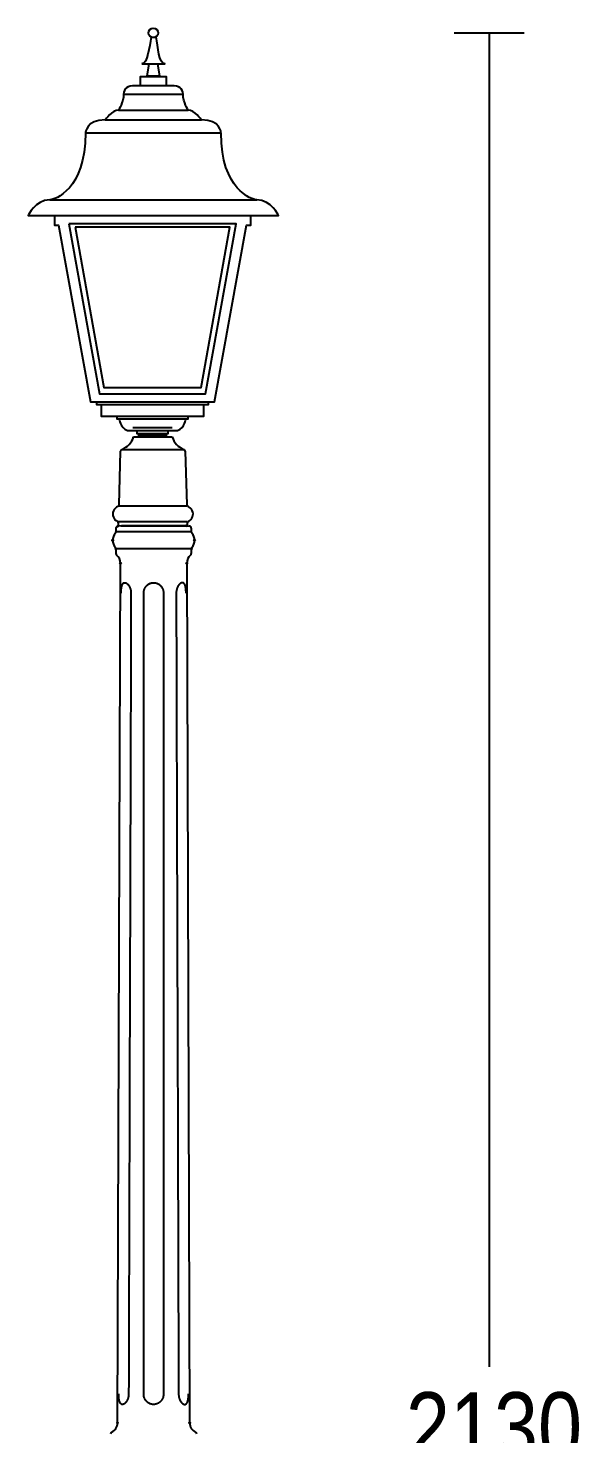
# Model space of a CAD drawing. Extents: x 0 to 88, y 0 to 429.
# Drawn here: x 4.6 to 88.5, y 214.8 to 428.7 of the extents above; entities that cross this region are included whole.
import ezdxf

# ---------------------------------------------------------------- set-up
doc = ezdxf.new("R2010")
doc.units = 0
doc.layers.add('LIVELLO_1', color=160, linetype='Continuous')
doc.styles.add('STD', font='txt')

# ---------------------------------------------------------------- blocks, each defined once
blk = doc.blocks.new('AI9-BLK1')
at = {"layer": 'LIVELLO_1', "color": 7}
for p, q in [((25.51, 213.52), (36.2, 213.52)), ((30.86, 213.52), (30.86, 10.52)), ((-24.81, 204.18), (-15.75, 204.18)), ((-25.59, 201.79), (-14.97, 201.79)), ((-27.61, 200.3), (-12.96, 200.3)), ((-30.6, 198.29), (-9.97, 198.29)), ((-36.04, 188.11), (-4.53, 188.11)), ((-28.91, 157.38), (-11.89, 157.38)), ((-28.22, 156.96), (-12.58, 156.96)), ((-25.84, 155.19), (-14.96, 155.19)), ((-25.47, 154.77), (-15.33, 154.77)), ((-23.41, 153.47), (-17.39, 153.47)), ((-23.29, 152.03), (-20.35, 152.03)), ((-22.78, 153), (-18.02, 153)), ((-18.16, 152.32), (-22.66, 152.32)), ((-21.29, 152.19), (-22.66, 152.32)), ((-22.2, 152.54), (-18.6, 152.54)), ((-21.29, 152.19), (-20.64, 152.19)), ((-20.64, 152.19), (-20.41, 152.19)), ((-20.41, 152.19), (-20.18, 152.19)), ((-20.35, 152.03), (-17.4, 152.03)), ((-20.18, 152.19), (-19.52, 152.19)), ((-19.52, 152.19), (-18.16, 152.32)), ((-25.5, 141.7), (-25.26, 149.87)), ((-20.35, 150.07), (-25.15, 150.07)), ((-15.54, 150.07), (-20.35, 150.07)), ((-15.43, 149.87), (-15.18, 141.7)), ((-20.35, 141.49), (-25.51, 141.49)), ((-15.18, 141.49), (-20.35, 141.49)), ((-20.35, 139.1), (-25.59, 139.1)), ((-15.11, 139.1), (-20.35, 139.1)), ((-25.98, 138.16), (-25.98, 137.58)), ((-14.5, 137.58), (-25.98, 137.58)), ((-25.15, 138.5), (-25.68, 138.45)), ((-25.59, 138.5), (-25.59, 138.9)), ((-25.22, 138.5), (-20.24, 138.5)), ((-15.33, 138.5), (-25.15, 138.5)), ((-20.24, 138.5), (-15.26, 138.5)), ((-15.33, 138.5), (-14.8, 138.45)), ((-15.11, 138.9), (-15.11, 138.5)), ((-14.5, 138.16), (-14.5, 137.58)), ((-14.5, 135), (-25.98, 135)), ((-25.98, 135), (-25.98, 134.28)), ((-14.5, 135), (-14.5, 134.28)), ((-25.73, 1.98), (-25.29, 132.84)), ((-15.18, 132.84), (-14.75, 1.98))]:
    blk.add_line(p, q, dxfattribs=at)
for points in [[(-19.33, 206.95), (-21.24, 206.95), (-20.92, 208.82), (-19.64, 208.82)], [(-33.13, 184.48), (-28.49, 158.57), (-12.32, 158.57), (-7.67, 184.48)], [(-32.18, 183.96), (-27.8, 159.56), (-13, 159.56), (-8.62, 183.96)]]:
    blk.add_lwpolyline(points, close=True, dxfattribs=at)
blk.add_lwpolyline([(-22.22, 205.48), (-22.22, 206.91), (-20.31, 206.91), (-18.34, 206.91), (-18.34, 205.48)], dxfattribs=at)
for centre, radius in [((-20.28, 213.53), 0.719), ((-25.68, 138.45), 0.0907), ((-26.47, 136.29), 0.0901), ((-25.29, 132.79), 0.0895)]:
    blk.add_circle(centre, radius, dxfattribs=at)
for centre, major_axis, ratio in [((-15.26, 138.5), (0, -0.0923), 0.975746), ((-25.98, 135), (0.0924, 0), 0.949075), ((-14.5, 135), (0.0895, 0), 0.980367), ((-14.01, 136.29), (0.093, 0), 0.968696), ((-15.18, 132.79), (0.0913, 0), 0.986881), ((-25.73, 1.98), (-0.0035, -0.0923), 0.987151), ((-14.75, 1.98), (0, -0.0923), 0.975746)]:
    blk.add_ellipse(centre, major_axis=major_axis, ratio=ratio, dxfattribs=at)
for points, knots in [([(-22.03, 208.82), (-21.18, 208.82), (-20.87, 211.36), (-20.62, 212.9), (-20.52, 212.84), (-20.41, 212.81), (-20.28, 212.81), (-20.13, 212.81), (-19.98, 212.86), (-19.86, 212.95), (-19.6, 211.42), (-19.4, 208.82), (-18.53, 208.82), (-18.53, 208.82), (-22.03, 208.82), (-22.03, 208.82)], [0, 0, 0, 0, 1, 1, 1, 2, 2, 2, 3, 3, 3, 4, 4, 4, 5, 5, 5, 5]), ([(-20.28, 185.71), (-20.28, 185.71), (-39.34, 185.71), (-39.34, 185.71), (-39.34, 185.71), (-38.31, 188.11), (-36.04, 188.11), (-35.32, 188.11), (-30.6, 189.67), (-30.6, 198.29), (-30.6, 198.29), (-30.53, 200.3), (-27.61, 200.3), (-27.61, 200.3), (-26.5, 201.79), (-25.59, 201.79), (-25.59, 201.79), (-24.81, 202.95), (-24.81, 204.18), (-24.81, 205.09), (-24.15, 205.48), (-23.07, 205.48), (-23.07, 205.48), (-20.28, 205.48), (-20.28, 205.48), (-20.28, 205.48), (-17.5, 205.48), (-17.5, 205.48), (-16.41, 205.48), (-15.75, 205.09), (-15.75, 204.18), (-15.75, 202.95), (-14.97, 201.79), (-14.97, 201.79), (-14.06, 201.79), (-12.96, 200.3), (-12.96, 200.3), (-10.04, 200.3), (-9.97, 198.29), (-9.97, 198.29), (-9.97, 189.67), (-5.25, 188.11), (-4.53, 188.11), (-2.26, 188.11), (-1.22, 185.71), (-1.22, 185.71), (-1.22, 185.71), (-20.28, 185.71), (-20.28, 185.71)], [0, 0, 0, 0, 1, 1, 1, 2, 2, 2, 3, 3, 3, 4, 4, 4, 5, 5, 5, 6, 6, 6, 7, 7, 7, 8, 8, 8, 9, 9, 9, 10, 10, 10, 11, 11, 11, 12, 12, 12, 13, 13, 13, 14, 14, 14, 15, 15, 15, 16, 16, 16, 16]), ([(-35.35, 185.63), (-35.35, 185.63), (-35.35, 184.27), (-35.35, 184.27), (-35.35, 184.27), (-34.72, 184.27), (-34.72, 184.27), (-34.72, 184.27), (-29.86, 157.38), (-29.86, 157.38), (-29.86, 157.38), (-28.91, 157.38), (-28.91, 157.38), (-28.91, 157.38), (-28.91, 156.96), (-28.91, 156.96), (-28.91, 156.96), (-28.22, 156.96), (-28.22, 156.96), (-28.22, 156.96), (-28.22, 155.19), (-28.22, 155.19), (-28.22, 155.19), (-25.84, 155.19), (-25.84, 155.19), (-25.84, 155.19), (-25.84, 154.77), (-25.84, 154.77), (-25.84, 154.77), (-25.47, 154.77), (-25.47, 154.77), (-25.47, 154.77), (-25.37, 153.47), (-24.21, 153), (-24.21, 153), (-22.78, 153), (-22.78, 153), (-22.78, 153), (-22.78, 152.54), (-22.78, 152.54), (-22.78, 152.54), (-22.2, 152.54), (-22.2, 152.54)], [0, 0, 0, 0, 1, 1, 1, 2, 2, 2, 3, 3, 3, 4, 4, 4, 5, 5, 5, 6, 6, 6, 7, 7, 7, 8, 8, 8, 9, 9, 9, 10, 10, 10, 11, 11, 11, 12, 12, 12, 13, 13, 13, 14, 14, 14, 14]), ([(-18.6, 152.54), (-18.6, 152.54), (-18.02, 152.54), (-18.02, 152.54), (-18.02, 152.54), (-18.02, 153), (-18.02, 153), (-18.02, 153), (-16.59, 153), (-16.59, 153), (-15.43, 153.47), (-15.33, 154.77), (-15.33, 154.77), (-15.33, 154.77), (-14.96, 154.77), (-14.96, 154.77), (-14.96, 154.77), (-14.96, 155.19), (-14.96, 155.19), (-14.96, 155.19), (-12.58, 155.19), (-12.58, 155.19), (-12.58, 155.19), (-12.58, 156.96), (-12.58, 156.96), (-12.58, 156.96), (-11.89, 156.96), (-11.89, 156.96), (-11.89, 156.96), (-11.89, 157.38), (-11.89, 157.38), (-11.89, 157.38), (-10.95, 157.38), (-10.95, 157.38), (-10.95, 157.38), (-6.09, 184.27), (-6.09, 184.27), (-6.09, 184.27), (-5.45, 184.27), (-5.45, 184.27), (-5.45, 184.27), (-5.45, 185.63), (-5.45, 185.63)], [0, 0, 0, 0, 1, 1, 1, 2, 2, 2, 3, 3, 3, 4, 4, 4, 5, 5, 5, 6, 6, 6, 7, 7, 7, 8, 8, 8, 9, 9, 9, 10, 10, 10, 11, 11, 11, 12, 12, 12, 13, 13, 13, 14, 14, 14, 14]), ([(-20.64, 152.19), (-20.64, 152.19), (-20.64, 152.19), (-20.64, 152.19), (-20.64, 152.19), (-20.64, 152.19), (-20.64, 152.19), (-20.64, 152.19), (-20.64, 152.19), (-20.64, 152.19)], [0, 0, 0, 0, 1, 1, 1, 2, 2, 2, 3, 3, 3, 3]), ([(-20.41, 152.19), (-20.41, 152.19), (-20.41, 152.19), (-20.41, 152.19), (-20.41, 152.19), (-20.41, 152.19), (-20.41, 152.19), (-20.41, 152.19), (-20.41, 152.19), (-20.41, 152.19)], [0, 0, 0, 0, 1, 1, 1, 2, 2, 2, 3, 3, 3, 3]), ([(-25.69, 141.43), (-26.32, 141.18), (-26.63, 140.45), (-26.36, 139.82), (-26.25, 139.53), (-26.03, 139.3), (-25.75, 139.17)], [0, 0, 0, 0, 1, 1, 1, 2, 2, 2, 2]), ([(-14.94, 139.17), (-14.32, 139.47), (-14.06, 140.2), (-14.35, 140.82), (-14.48, 141.1), (-14.72, 141.32), (-15, 141.43)], [0, 0, 0, 0, 1, 1, 1, 2, 2, 2, 2]), ([(-25.18, 128.24), (-25.18, 128.3), (-25.18, 128.36), (-25.18, 128.42), (-25.18, 128.47), (-25.18, 128.53), (-25.17, 128.58), (-25.17, 128.63), (-25.17, 128.67), (-25.17, 128.71), (-25.16, 128.75), (-25.16, 128.79), (-25.16, 128.83), (-25.16, 128.86), (-25.15, 128.88), (-25.15, 128.91), (-25.15, 128.94), (-25.14, 128.96), (-25.14, 128.99), (-25.14, 129.02), (-25.13, 129.05), (-25.13, 129.08), (-25.12, 129.1), (-25.12, 129.13), (-25.12, 129.16), (-25.11, 129.18), (-25.1, 129.21), (-25.1, 129.23), (-25.09, 129.26), (-25.09, 129.28), (-25.08, 129.31), (-25.07, 129.33), (-25.07, 129.36), (-25.06, 129.38), (-25.06, 129.4), (-25.05, 129.42), (-25.04, 129.44), (-25.03, 129.46), (-25.02, 129.48), (-25.02, 129.5), (-25.01, 129.52), (-25, 129.54), (-24.99, 129.56), (-24.99, 129.57), (-24.98, 129.59), (-24.97, 129.6), (-24.96, 129.62), (-24.95, 129.64), (-24.94, 129.65), (-24.93, 129.66), (-24.92, 129.68), (-24.91, 129.69), (-24.91, 129.7), (-24.9, 129.71), (-24.89, 129.72), (-24.88, 129.73), (-24.87, 129.74), (-24.86, 129.75), (-24.85, 129.76), (-24.84, 129.77), (-24.82, 129.78), (-24.81, 129.78), (-24.81, 129.79), (-24.8, 129.8), (-24.79, 129.81), (-24.77, 129.81), (-24.76, 129.82), (-24.75, 129.82), (-24.74, 129.82), (-24.73, 129.83), (-24.71, 129.83), (-24.7, 129.84), (-24.7, 129.84), (-24.68, 129.84), (-24.67, 129.84), (-24.66, 129.84), (-24.66, 129.84), (-24.62, 129.84), (-24.62, 129.84), (-24.62, 129.84), (-24.58, 129.84), (-24.58, 129.84), (-24.57, 129.84), (-24.56, 129.84), (-24.55, 129.84), (-24.53, 129.83), (-24.52, 129.83), (-24.51, 129.83), (-24.49, 129.82), (-24.48, 129.82), (-24.46, 129.81), (-24.45, 129.81), (-24.44, 129.8), (-24.43, 129.8), (-24.42, 129.79), (-24.4, 129.78), (-24.39, 129.78), (-24.37, 129.77), (-24.36, 129.76), (-24.35, 129.75), (-24.33, 129.74), (-24.32, 129.73), (-24.3, 129.72), (-24.29, 129.71), (-24.28, 129.7), (-24.26, 129.69), (-24.25, 129.68), (-24.23, 129.66), (-24.22, 129.65), (-24.2, 129.64), (-24.19, 129.62), (-24.17, 129.6), (-24.16, 129.59), (-24.14, 129.58), (-24.13, 129.56), (-24.11, 129.54), (-24.1, 129.52), (-24.08, 129.5), (-24.07, 129.48), (-24.05, 129.47), (-24.04, 129.44), (-24.02, 129.42), (-24.01, 129.4), (-23.99, 129.38), (-23.98, 129.36), (-23.96, 129.33), (-23.95, 129.31), (-23.94, 129.29), (-23.92, 129.26), (-23.91, 129.24), (-23.9, 129.21), (-23.88, 129.18), (-23.87, 129.16), (-23.86, 129.13), (-23.85, 129.1), (-23.84, 129.08), (-23.82, 129.05), (-23.81, 129.02), (-23.8, 128.99), (-23.79, 128.97), (-23.79, 128.94), (-23.78, 128.91), (-23.77, 128.89), (-23.76, 128.86), (-23.75, 128.83), (-23.75, 128.79), (-23.73, 128.75), (-23.72, 128.71), (-23.72, 128.67), (-23.71, 128.63), (-23.7, 128.58), (-23.69, 128.53), (-23.69, 128.48), (-23.68, 128.42), (-23.68, 128.36), (-23.68, 128.3), (-23.68, 128.24)], [0, 0, 0, 0, 1, 1, 1, 2, 2, 2, 3, 3, 3, 4, 4, 4, 5, 5, 5, 6, 6, 6, 7, 7, 7, 8, 8, 8, 9, 9, 9, 10, 10, 10, 11, 11, 11, 12, 12, 12, 13, 13, 13, 14, 14, 14, 15, 15, 15, 16, 16, 16, 17, 17, 17, 18, 18, 18, 19, 19, 19, 20, 20, 20, 21, 21, 21, 22, 22, 22, 23, 23, 23, 24, 24, 24, 25, 25, 25, 26, 26, 26, 27, 27, 27, 28, 28, 28, 29, 29, 29, 30, 30, 30, 31, 31, 31, 32, 32, 32, 33, 33, 33, 34, 34, 34, 35, 35, 35, 36, 36, 36, 37, 37, 37, 38, 38, 38, 39, 39, 39, 40, 40, 40, 41, 41, 41, 42, 42, 42, 43, 43, 43, 44, 44, 44, 45, 45, 45, 46, 46, 46, 47, 47, 47, 48, 48, 48, 49, 49, 49, 50, 50, 50, 51, 51, 51, 52, 52, 52, 52]), ([(-21.74, 128.24), (-21.74, 128.3), (-21.74, 128.36), (-21.74, 128.41), (-21.73, 128.46), (-21.72, 128.51), (-21.71, 128.56), (-21.71, 128.6), (-21.7, 128.64), (-21.68, 128.68), (-21.68, 128.72), (-21.67, 128.76), (-21.65, 128.79), (-21.64, 128.82), (-21.63, 128.85), (-21.63, 128.87), (-21.61, 128.9), (-21.6, 128.92), (-21.59, 128.95), (-21.58, 128.98), (-21.57, 129), (-21.55, 129.03), (-21.54, 129.06), (-21.52, 129.08), (-21.51, 129.11), (-21.49, 129.13), (-21.48, 129.16), (-21.46, 129.18), (-21.45, 129.21), (-21.43, 129.23), (-21.41, 129.26), (-21.4, 129.28), (-21.38, 129.3), (-21.36, 129.32), (-21.34, 129.35), (-21.32, 129.37), (-21.3, 129.39), (-21.28, 129.41), (-21.26, 129.43), (-21.24, 129.44), (-21.22, 129.47), (-21.2, 129.48), (-21.18, 129.5), (-21.15, 129.52), (-21.13, 129.53), (-21.11, 129.55), (-21.09, 129.57), (-21.07, 129.58), (-21.05, 129.6), (-21.03, 129.61), (-21, 129.63), (-20.98, 129.64), (-20.96, 129.66), (-20.94, 129.67), (-20.91, 129.68), (-20.89, 129.69), (-20.87, 129.7), (-20.85, 129.71), (-20.83, 129.72), (-20.8, 129.73), (-20.78, 129.74), (-20.76, 129.75), (-20.74, 129.76), (-20.72, 129.76), (-20.7, 129.77), (-20.68, 129.78), (-20.66, 129.78), (-20.63, 129.79), (-20.6, 129.8), (-20.57, 129.81), (-20.54, 129.81), (-20.51, 129.82), (-20.48, 129.82), (-20.44, 129.83), (-20.4, 129.84), (-20.36, 129.84), (-20.32, 129.84), (-20.28, 129.84), (-20.24, 129.84)], [0, 0, 0, 0, 1, 1, 1, 2, 2, 2, 3, 3, 3, 4, 4, 4, 5, 5, 5, 6, 6, 6, 7, 7, 7, 8, 8, 8, 9, 9, 9, 10, 10, 10, 11, 11, 11, 12, 12, 12, 13, 13, 13, 14, 14, 14, 15, 15, 15, 16, 16, 16, 17, 17, 17, 18, 18, 18, 19, 19, 19, 20, 20, 20, 21, 21, 21, 22, 22, 22, 23, 23, 23, 24, 24, 24, 25, 25, 25, 26, 26, 26, 26]), ([(-20.24, 129.84), (-20.19, 129.84), (-20.15, 129.84), (-20.11, 129.84), (-20.07, 129.84), (-20.04, 129.83), (-20, 129.82), (-19.97, 129.82), (-19.94, 129.81), (-19.91, 129.81), (-19.88, 129.8), (-19.85, 129.79), (-19.82, 129.78), (-19.8, 129.78), (-19.78, 129.77), (-19.76, 129.77), (-19.74, 129.76), (-19.72, 129.75), (-19.7, 129.74), (-19.68, 129.73), (-19.65, 129.72), (-19.63, 129.71), (-19.61, 129.7), (-19.59, 129.69), (-19.57, 129.68), (-19.54, 129.67), (-19.52, 129.66), (-19.5, 129.64), (-19.48, 129.63), (-19.45, 129.62), (-19.43, 129.6), (-19.41, 129.59), (-19.38, 129.57), (-19.36, 129.56), (-19.34, 129.54), (-19.32, 129.52), (-19.3, 129.5), (-19.28, 129.48), (-19.26, 129.47), (-19.24, 129.45), (-19.22, 129.43), (-19.19, 129.41), (-19.18, 129.39), (-19.16, 129.37), (-19.14, 129.35), (-19.12, 129.32), (-19.1, 129.3), (-19.08, 129.28), (-19.06, 129.26), (-19.05, 129.23), (-19.03, 129.21), (-19.02, 129.18), (-19, 129.16), (-18.98, 129.13), (-18.97, 129.11), (-18.95, 129.08), (-18.94, 129.06), (-18.93, 129.03), (-18.91, 129), (-18.9, 128.98), (-18.89, 128.95), (-18.87, 128.92), (-18.86, 128.9), (-18.85, 128.87), (-18.84, 128.85), (-18.83, 128.82), (-18.82, 128.79), (-18.81, 128.76), (-18.8, 128.72), (-18.79, 128.68), (-18.78, 128.64), (-18.77, 128.6), (-18.76, 128.56), (-18.75, 128.51), (-18.75, 128.46), (-18.74, 128.41), (-18.73, 128.36), (-18.73, 128.3), (-18.73, 128.24)], [0, 0, 0, 0, 1, 1, 1, 2, 2, 2, 3, 3, 3, 4, 4, 4, 5, 5, 5, 6, 6, 6, 7, 7, 7, 8, 8, 8, 9, 9, 9, 10, 10, 10, 11, 11, 11, 12, 12, 12, 13, 13, 13, 14, 14, 14, 15, 15, 15, 16, 16, 16, 17, 17, 17, 18, 18, 18, 19, 19, 19, 20, 20, 20, 21, 21, 21, 22, 22, 22, 23, 23, 23, 24, 24, 24, 25, 25, 25, 26, 26, 26, 26]), ([(-15.29, 128.24), (-15.29, 128.3), (-15.29, 128.36), (-15.3, 128.42), (-15.3, 128.47), (-15.3, 128.53), (-15.3, 128.58), (-15.31, 128.63), (-15.31, 128.67), (-15.31, 128.71), (-15.31, 128.75), (-15.31, 128.79), (-15.32, 128.83), (-15.32, 128.86), (-15.33, 128.88), (-15.33, 128.91), (-15.33, 128.94), (-15.33, 128.97), (-15.34, 128.99), (-15.34, 129.02), (-15.34, 129.05), (-15.35, 129.08), (-15.36, 129.1), (-15.36, 129.13), (-15.36, 129.16), (-15.37, 129.18), (-15.38, 129.21), (-15.38, 129.23), (-15.39, 129.26), (-15.39, 129.28), (-15.4, 129.31), (-15.4, 129.33), (-15.41, 129.36), (-15.41, 129.38), (-15.42, 129.4), (-15.43, 129.42), (-15.44, 129.44), (-15.44, 129.46), (-15.45, 129.48), (-15.46, 129.5), (-15.47, 129.52), (-15.47, 129.54), (-15.48, 129.56), (-15.49, 129.57), (-15.5, 129.59), (-15.51, 129.6), (-15.52, 129.62), (-15.52, 129.64), (-15.54, 129.65), (-15.54, 129.66), (-15.55, 129.68), (-15.56, 129.69), (-15.57, 129.7), (-15.58, 129.71), (-15.59, 129.72), (-15.6, 129.73), (-15.61, 129.74), (-15.62, 129.75), (-15.63, 129.76), (-15.64, 129.77), (-15.65, 129.78), (-15.66, 129.78), (-15.67, 129.79), (-15.68, 129.8), (-15.69, 129.81), (-15.7, 129.81), (-15.72, 129.82), (-15.73, 129.82), (-15.74, 129.82), (-15.75, 129.83), (-15.76, 129.83), (-15.77, 129.84), (-15.78, 129.84), (-15.79, 129.84), (-15.81, 129.84), (-15.82, 129.84), (-15.82, 129.84), (-15.85, 129.84), (-15.85, 129.84), (-15.85, 129.84), (-15.89, 129.84), (-15.89, 129.84), (-15.91, 129.84), (-15.92, 129.84), (-15.93, 129.84), (-15.94, 129.83), (-15.96, 129.83), (-15.97, 129.83), (-15.99, 129.82), (-16, 129.82), (-16.01, 129.81), (-16.02, 129.81), (-16.04, 129.8), (-16.05, 129.8), (-16.06, 129.79), (-16.08, 129.78), (-16.09, 129.78), (-16.1, 129.77), (-16.12, 129.76), (-16.13, 129.75), (-16.15, 129.74), (-16.16, 129.73), (-16.17, 129.72), (-16.19, 129.71), (-16.2, 129.7), (-16.22, 129.69), (-16.23, 129.68), (-16.25, 129.66), (-16.26, 129.65), (-16.27, 129.64), (-16.29, 129.62), (-16.31, 129.6), (-16.32, 129.59), (-16.34, 129.58), (-16.35, 129.56), (-16.36, 129.54), (-16.38, 129.52), (-16.4, 129.5), (-16.41, 129.48), (-16.42, 129.46), (-16.44, 129.44), (-16.46, 129.42), (-16.47, 129.4), (-16.48, 129.38), (-16.5, 129.36), (-16.52, 129.33), (-16.53, 129.31), (-16.54, 129.28), (-16.55, 129.26), (-16.57, 129.23), (-16.58, 129.21), (-16.59, 129.18), (-16.6, 129.16), (-16.62, 129.13), (-16.63, 129.1), (-16.64, 129.08), (-16.65, 129.05), (-16.66, 129.02), (-16.67, 128.99), (-16.68, 128.97), (-16.69, 128.94), (-16.7, 128.91), (-16.71, 128.88), (-16.71, 128.86), (-16.72, 128.83), (-16.73, 128.79), (-16.74, 128.75), (-16.75, 128.71), (-16.76, 128.67), (-16.77, 128.63), (-16.77, 128.58), (-16.78, 128.53), (-16.79, 128.48), (-16.79, 128.42), (-16.8, 128.36), (-16.8, 128.3), (-16.8, 128.24)], [0, 0, 0, 0, 1, 1, 1, 2, 2, 2, 3, 3, 3, 4, 4, 4, 5, 5, 5, 6, 6, 6, 7, 7, 7, 8, 8, 8, 9, 9, 9, 10, 10, 10, 11, 11, 11, 12, 12, 12, 13, 13, 13, 14, 14, 14, 15, 15, 15, 16, 16, 16, 17, 17, 17, 18, 18, 18, 19, 19, 19, 20, 20, 20, 21, 21, 21, 22, 22, 22, 23, 23, 23, 24, 24, 24, 25, 25, 25, 26, 26, 26, 27, 27, 27, 28, 28, 28, 29, 29, 29, 30, 30, 30, 31, 31, 31, 32, 32, 32, 33, 33, 33, 34, 34, 34, 35, 35, 35, 36, 36, 36, 37, 37, 37, 38, 38, 38, 39, 39, 39, 40, 40, 40, 41, 41, 41, 42, 42, 42, 43, 43, 43, 44, 44, 44, 45, 45, 45, 46, 46, 46, 47, 47, 47, 48, 48, 48, 49, 49, 49, 50, 50, 50, 51, 51, 51, 52, 52, 52, 52]), ([(-23.68, 128.24), (-23.74, 107.93), (-23.79, 87.62), (-23.86, 67.31), (-23.92, 46.99), (-23.98, 26.68), (-24.04, 6.37)], [0, 0, 0, 0, 1, 1, 1, 2, 2, 2, 2]), ([(-21.75, 6.37), (-21.75, 26.68), (-21.75, 46.99), (-21.75, 67.31), (-21.75, 87.62), (-21.75, 107.93), (-21.74, 128.24)], [0, 0, 0, 0, 1, 1, 1, 2, 2, 2, 2]), ([(-18.73, 128.24), (-18.73, 107.93), (-18.73, 87.62), (-18.73, 67.31), (-18.73, 46.99), (-18.73, 26.68), (-18.73, 6.37)], [0, 0, 0, 0, 1, 1, 1, 2, 2, 2, 2]), ([(-16.8, 128.24), (-16.74, 107.93), (-16.68, 87.62), (-16.62, 67.31), (-16.55, 46.99), (-16.5, 26.68), (-16.43, 6.37)], [0, 0, 0, 0, 1, 1, 1, 2, 2, 2, 2]), ([(-24.04, 6.37), (-24.04, 6.31), (-24.04, 6.26), (-24.05, 6.19), (-24.05, 6.14), (-24.06, 6.08), (-24.07, 6.03), (-24.07, 5.99), (-24.08, 5.95), (-24.09, 5.9), (-24.1, 5.87), (-24.11, 5.83), (-24.11, 5.79), (-24.13, 5.76), (-24.13, 5.73), (-24.14, 5.7), (-24.15, 5.67), (-24.16, 5.65), (-24.17, 5.62), (-24.18, 5.59), (-24.19, 5.57), (-24.2, 5.54), (-24.21, 5.51), (-24.22, 5.48), (-24.24, 5.46), (-24.25, 5.43), (-24.26, 5.4), (-24.28, 5.38), (-24.28, 5.36), (-24.3, 5.33), (-24.31, 5.31), (-24.33, 5.29), (-24.34, 5.26), (-24.35, 5.24), (-24.37, 5.22), (-24.38, 5.2), (-24.4, 5.17), (-24.41, 5.16), (-24.42, 5.14), (-24.44, 5.12), (-24.45, 5.1), (-24.46, 5.08), (-24.48, 5.07), (-24.49, 5.05), (-24.51, 5.04), (-24.53, 5.02), (-24.54, 5), (-24.55, 4.99), (-24.57, 4.97), (-24.58, 4.96), (-24.6, 4.95), (-24.61, 4.93), (-24.63, 4.93), (-24.64, 4.91), (-24.65, 4.9), (-24.67, 4.89), (-24.68, 4.88), (-24.7, 4.87), (-24.71, 4.86), (-24.72, 4.85), (-24.74, 4.85), (-24.75, 4.84), (-24.77, 4.83), (-24.78, 4.83), (-24.79, 4.82), (-24.81, 4.81), (-24.82, 4.8), (-24.83, 4.8), (-24.85, 4.79), (-24.86, 4.79), (-24.87, 4.79), (-24.89, 4.78), (-24.9, 4.78), (-24.91, 4.78), (-24.92, 4.78), (-24.94, 4.77), (-24.95, 4.77), (-24.96, 4.77), (-24.97, 4.77), (-24.99, 4.77), (-25, 4.77), (-25.01, 4.77), (-25.02, 4.77), (-25.04, 4.77), (-25.05, 4.78), (-25.06, 4.78), (-25.07, 4.78), (-25.08, 4.78), (-25.1, 4.79), (-25.11, 4.79), (-25.12, 4.8), (-25.13, 4.8), (-25.14, 4.8), (-25.15, 4.81), (-25.16, 4.82), (-25.17, 4.83), (-25.18, 4.84), (-25.19, 4.84), (-25.21, 4.85), (-25.22, 4.86), (-25.23, 4.87), (-25.24, 4.88), (-25.24, 4.89), (-25.26, 4.9), (-25.27, 4.91), (-25.27, 4.93), (-25.29, 4.93), (-25.3, 4.95), (-25.3, 4.96), (-25.31, 4.98), (-25.32, 4.99), (-25.33, 5.01), (-25.34, 5.02), (-25.35, 5.04), (-25.36, 5.05), (-25.37, 5.07), (-25.37, 5.09), (-25.38, 5.11), (-25.39, 5.13), (-25.4, 5.15), (-25.4, 5.17), (-25.41, 5.19), (-25.42, 5.21), (-25.42, 5.23), (-25.44, 5.26), (-25.44, 5.27), (-25.45, 5.3), (-25.45, 5.32), (-25.46, 5.35), (-25.47, 5.38), (-25.47, 5.4), (-25.47, 5.42), (-25.48, 5.45), (-25.48, 5.48), (-25.49, 5.51), (-25.49, 5.53), (-25.5, 5.56), (-25.5, 5.59), (-25.51, 5.61), (-25.51, 5.64), (-25.52, 5.67), (-25.52, 5.7), (-25.52, 5.72), (-25.52, 5.75), (-25.52, 5.78), (-25.53, 5.82), (-25.54, 5.86), (-25.54, 5.9), (-25.54, 5.94), (-25.54, 5.98), (-25.54, 6.03), (-25.55, 6.08), (-25.55, 6.13), (-25.55, 6.19), (-25.55, 6.19), (-25.55, 6.37), (-25.55, 6.37)], [0, 0, 0, 0, 1, 1, 1, 2, 2, 2, 3, 3, 3, 4, 4, 4, 5, 5, 5, 6, 6, 6, 7, 7, 7, 8, 8, 8, 9, 9, 9, 10, 10, 10, 11, 11, 11, 12, 12, 12, 13, 13, 13, 14, 14, 14, 15, 15, 15, 16, 16, 16, 17, 17, 17, 18, 18, 18, 19, 19, 19, 20, 20, 20, 21, 21, 21, 22, 22, 22, 23, 23, 23, 24, 24, 24, 25, 25, 25, 26, 26, 26, 27, 27, 27, 28, 28, 28, 29, 29, 29, 30, 30, 30, 31, 31, 31, 32, 32, 32, 33, 33, 33, 34, 34, 34, 35, 35, 35, 36, 36, 36, 37, 37, 37, 38, 38, 38, 39, 39, 39, 40, 40, 40, 41, 41, 41, 42, 42, 42, 43, 43, 43, 44, 44, 44, 45, 45, 45, 46, 46, 46, 47, 47, 47, 48, 48, 48, 49, 49, 49, 50, 50, 50, 51, 51, 51, 52, 52, 52, 52]), ([(-20.24, 4.77), (-20.28, 4.77), (-20.33, 4.77), (-20.37, 4.78), (-20.42, 4.78), (-20.46, 4.79), (-20.5, 4.79), (-20.53, 4.8), (-20.56, 4.8), (-20.6, 4.81), (-20.63, 4.83), (-20.66, 4.83), (-20.69, 4.84), (-20.71, 4.85), (-20.73, 4.86), (-20.75, 4.87), (-20.78, 4.87), (-20.8, 4.88), (-20.82, 4.89), (-20.85, 4.9), (-20.87, 4.91), (-20.89, 4.93), (-20.92, 4.94), (-20.94, 4.95), (-20.96, 4.96), (-20.99, 4.98), (-21.01, 4.99), (-21.03, 5.01), (-21.06, 5.02), (-21.08, 5.04), (-21.1, 5.06), (-21.13, 5.07), (-21.15, 5.09), (-21.18, 5.11), (-21.2, 5.13), (-21.22, 5.15), (-21.24, 5.17), (-21.27, 5.19), (-21.28, 5.21), (-21.31, 5.24), (-21.33, 5.26), (-21.35, 5.28), (-21.37, 5.3), (-21.39, 5.33), (-21.41, 5.35), (-21.43, 5.38), (-21.45, 5.4), (-21.47, 5.43), (-21.48, 5.46), (-21.5, 5.48), (-21.52, 5.51), (-21.53, 5.54), (-21.55, 5.57), (-21.56, 5.59), (-21.58, 5.62), (-21.59, 5.65), (-21.6, 5.68), (-21.61, 5.71), (-21.63, 5.73), (-21.63, 5.76), (-21.65, 5.79), (-21.66, 5.83), (-21.67, 5.87), (-21.68, 5.9), (-21.7, 5.95), (-21.71, 5.99), (-21.72, 6.03), (-21.73, 6.08), (-21.74, 6.14), (-21.74, 6.19), (-21.75, 6.25), (-21.75, 6.31), (-21.75, 6.37)], [0, 0, 0, 0, 1, 1, 1, 2, 2, 2, 3, 3, 3, 4, 4, 4, 5, 5, 5, 6, 6, 6, 7, 7, 7, 8, 8, 8, 9, 9, 9, 10, 10, 10, 11, 11, 11, 12, 12, 12, 13, 13, 13, 14, 14, 14, 15, 15, 15, 16, 16, 16, 17, 17, 17, 18, 18, 18, 19, 19, 19, 20, 20, 20, 21, 21, 21, 22, 22, 22, 23, 23, 23, 24, 24, 24, 24]), ([(-18.73, 6.37), (-18.73, 6.31), (-18.73, 6.25), (-18.73, 6.19), (-18.74, 6.14), (-18.75, 6.08), (-18.76, 6.03), (-18.77, 5.99), (-18.78, 5.94), (-18.79, 5.9), (-18.8, 5.87), (-18.81, 5.82), (-18.83, 5.79), (-18.84, 5.76), (-18.85, 5.73), (-18.86, 5.7), (-18.87, 5.67), (-18.89, 5.65), (-18.9, 5.62), (-18.92, 5.59), (-18.93, 5.57), (-18.94, 5.54), (-18.96, 5.51), (-18.98, 5.48), (-18.99, 5.46), (-19.01, 5.43), (-19.03, 5.4), (-19.05, 5.38), (-19.07, 5.35), (-19.09, 5.33), (-19.11, 5.3), (-19.13, 5.28), (-19.15, 5.26), (-19.17, 5.24), (-19.19, 5.21), (-19.21, 5.19), (-19.24, 5.17), (-19.25, 5.15), (-19.28, 5.13), (-19.3, 5.11), (-19.33, 5.09), (-19.35, 5.07), (-19.37, 5.06), (-19.4, 5.04), (-19.42, 5.02), (-19.44, 5.01), (-19.47, 4.99), (-19.49, 4.98), (-19.51, 4.96), (-19.54, 4.95), (-19.56, 4.94), (-19.59, 4.93), (-19.61, 4.91), (-19.63, 4.9), (-19.65, 4.89), (-19.68, 4.88), (-19.7, 4.87), (-19.72, 4.87), (-19.74, 4.86), (-19.76, 4.85), (-19.79, 4.84), (-19.82, 4.83), (-19.85, 4.83), (-19.88, 4.81), (-19.91, 4.8), (-19.94, 4.8), (-19.98, 4.79), (-20.02, 4.79), (-20.06, 4.78), (-20.1, 4.78), (-20.15, 4.77), (-20.19, 4.77), (-20.24, 4.77)], [0, 0, 0, 0, 1, 1, 1, 2, 2, 2, 3, 3, 3, 4, 4, 4, 5, 5, 5, 6, 6, 6, 7, 7, 7, 8, 8, 8, 9, 9, 9, 10, 10, 10, 11, 11, 11, 12, 12, 12, 13, 13, 13, 14, 14, 14, 15, 15, 15, 16, 16, 16, 17, 17, 17, 18, 18, 18, 19, 19, 19, 20, 20, 20, 21, 21, 21, 22, 22, 22, 23, 23, 23, 24, 24, 24, 24]), ([(-16.43, 6.37), (-16.43, 6.31), (-16.43, 6.26), (-16.43, 6.19), (-16.42, 6.14), (-16.42, 6.08), (-16.41, 6.03), (-16.4, 5.99), (-16.4, 5.95), (-16.39, 5.9), (-16.38, 5.87), (-16.37, 5.83), (-16.36, 5.79), (-16.35, 5.76), (-16.34, 5.73), (-16.34, 5.71), (-16.32, 5.68), (-16.32, 5.65), (-16.31, 5.62), (-16.3, 5.59), (-16.29, 5.57), (-16.27, 5.54), (-16.26, 5.51), (-16.25, 5.48), (-16.24, 5.46), (-16.23, 5.43), (-16.22, 5.4), (-16.2, 5.38), (-16.19, 5.36), (-16.18, 5.33), (-16.16, 5.31), (-16.15, 5.29), (-16.14, 5.26), (-16.12, 5.24), (-16.11, 5.22), (-16.1, 5.2), (-16.08, 5.18), (-16.07, 5.16), (-16.06, 5.14), (-16.04, 5.13), (-16.03, 5.1), (-16.01, 5.08), (-16, 5.07), (-15.99, 5.05), (-15.97, 5.04), (-15.96, 5.02), (-15.94, 5.01), (-15.93, 4.99), (-15.91, 4.98), (-15.9, 4.96), (-15.88, 4.95), (-15.87, 4.94), (-15.85, 4.93), (-15.84, 4.91), (-15.82, 4.9), (-15.81, 4.89), (-15.79, 4.88), (-15.78, 4.87), (-15.76, 4.86), (-15.75, 4.85), (-15.74, 4.85), (-15.73, 4.84), (-15.71, 4.83), (-15.7, 4.83), (-15.68, 4.82), (-15.67, 4.81), (-15.65, 4.8), (-15.64, 4.8), (-15.63, 4.79), (-15.62, 4.79), (-15.61, 4.79), (-15.59, 4.78), (-15.58, 4.78), (-15.57, 4.78), (-15.55, 4.78), (-15.54, 4.77), (-15.53, 4.77), (-15.51, 4.77), (-15.5, 4.77), (-15.49, 4.77), (-15.48, 4.77), (-15.47, 4.77), (-15.45, 4.77), (-15.44, 4.77), (-15.43, 4.78), (-15.41, 4.78), (-15.4, 4.78), (-15.39, 4.78), (-15.38, 4.79), (-15.37, 4.79), (-15.36, 4.8), (-15.34, 4.8), (-15.33, 4.8), (-15.32, 4.81), (-15.31, 4.82), (-15.31, 4.83), (-15.29, 4.84), (-15.28, 4.84), (-15.27, 4.85), (-15.26, 4.86), (-15.25, 4.87), (-15.24, 4.88), (-15.23, 4.89), (-15.22, 4.9), (-15.21, 4.91), (-15.2, 4.93), (-15.19, 4.93), (-15.18, 4.95), (-15.17, 4.96), (-15.16, 4.97), (-15.15, 4.99), (-15.15, 5.01), (-15.14, 5.02), (-15.13, 5.04), (-15.12, 5.05), (-15.11, 5.07), (-15.1, 5.09), (-15.09, 5.11), (-15.09, 5.13), (-15.08, 5.15), (-15.08, 5.17), (-15.06, 5.19), (-15.05, 5.21), (-15.05, 5.23), (-15.04, 5.26), (-15.04, 5.28), (-15.03, 5.3), (-15.03, 5.32), (-15.02, 5.35), (-15.01, 5.38), (-15.01, 5.4), (-15, 5.42), (-15, 5.45), (-14.99, 5.48), (-14.99, 5.51), (-14.98, 5.53), (-14.98, 5.56), (-14.98, 5.59), (-14.97, 5.61), (-14.96, 5.64), (-14.96, 5.67), (-14.96, 5.7), (-14.96, 5.73), (-14.95, 5.75), (-14.95, 5.78), (-14.95, 5.82), (-14.94, 5.86), (-14.94, 5.9), (-14.94, 5.94), (-14.94, 5.98), (-14.94, 6.03), (-14.93, 6.08), (-14.93, 6.13), (-14.93, 6.19), (-14.92, 6.25), (-14.92, 6.31), (-14.92, 6.37)], [0, 0, 0, 0, 1, 1, 1, 2, 2, 2, 3, 3, 3, 4, 4, 4, 5, 5, 5, 6, 6, 6, 7, 7, 7, 8, 8, 8, 9, 9, 9, 10, 10, 10, 11, 11, 11, 12, 12, 12, 13, 13, 13, 14, 14, 14, 15, 15, 15, 16, 16, 16, 17, 17, 17, 18, 18, 18, 19, 19, 19, 20, 20, 20, 21, 21, 21, 22, 22, 22, 23, 23, 23, 24, 24, 24, 25, 25, 25, 26, 26, 26, 27, 27, 27, 28, 28, 28, 29, 29, 29, 30, 30, 30, 31, 31, 31, 32, 32, 32, 33, 33, 33, 34, 34, 34, 35, 35, 35, 36, 36, 36, 37, 37, 37, 38, 38, 38, 39, 39, 39, 40, 40, 40, 41, 41, 41, 42, 42, 42, 43, 43, 43, 44, 44, 44, 45, 45, 45, 46, 46, 46, 47, 47, 47, 48, 48, 48, 49, 49, 49, 50, 50, 50, 51, 51, 51, 52, 52, 52, 52])]:
    blk.add_open_spline(points, degree=3, knots=knots, dxfattribs=at)
for points in [[(-25.06, 150.14), (-24.21, 150.46), (-23.55, 151.16), (-23.29, 152.03)], [(-17.4, 152.03), (-17.14, 151.16), (-16.48, 150.46), (-15.62, 150.14)], [(-25.06, 150.14), (-25.18, 150.09), (-25.25, 149.99), (-25.26, 149.87)], [(-15.43, 149.87), (-15.43, 149.99), (-15.51, 150.09), (-15.62, 150.14)], [(-25.69, 141.43), (-25.58, 141.48), (-25.51, 141.58), (-25.5, 141.7)], [(-15.18, 141.7), (-15.18, 141.58), (-15.11, 141.48), (-15, 141.43)], [(-25.59, 138.9), (-25.59, 139.02), (-25.65, 139.12), (-25.75, 139.17)], [(-14.94, 139.17), (-15.04, 139.12), (-15.11, 139.02), (-15.11, 138.9)], [(-26.05, 137.39), (-26.61, 136.77), (-26.61, 135.82), (-26.05, 135.19)], [(-26.05, 137.39), (-26, 137.45), (-25.98, 137.51), (-25.98, 137.58)], [(-25.68, 138.45), (-25.84, 138.45), (-25.98, 138.32), (-25.98, 138.16)], [(-14.5, 138.16), (-14.5, 138.32), (-14.63, 138.45), (-14.8, 138.45)], [(-14.5, 137.58), (-14.5, 137.51), (-14.48, 137.45), (-14.42, 137.39)], [(-14.42, 135.19), (-13.87, 135.82), (-13.87, 136.77), (-14.42, 137.39)], [(-25.98, 135), (-25.98, 135.07), (-26, 135.14), (-26.05, 135.19)], [(-14.42, 135.19), (-14.48, 135.14), (-14.5, 135.07), (-14.5, 135)], [(-25.98, 134.28), (-25.98, 134.19), (-25.94, 134.11), (-25.87, 134.05)], [(-25.29, 132.84), (-25.29, 133.31), (-25.5, 133.75), (-25.87, 134.05)], [(-14.61, 134.05), (-14.97, 133.75), (-15.18, 133.31), (-15.18, 132.84)], [(-14.61, 134.05), (-14.54, 134.11), (-14.5, 134.19), (-14.5, 134.28)], [(-26.64, 0.56), (-26.74, 0.51), (-26.81, 0.41), (-26.81, 0.29)], [(-26.64, 0.56), (-26.09, 0.81), (-25.73, 1.37), (-25.73, 1.98)], [(-14.75, 1.98), (-14.75, 1.37), (-14.39, 0.81), (-13.84, 0.56)], [(-13.67, 0.29), (-13.67, 0.41), (-13.73, 0.51), (-13.84, 0.56)]]:
    blk.add_open_spline(points, degree=3, dxfattribs=at)
at = {"layer": 'LIVELLO_1', "color": 7, "insert": (18.17, 6.63), "char_height": 10.5253, "attachment_point": 1, "style": 'STD'}
blk.add_mtext('\\fArial Narrow|b0|i0;\\H10.5253;\\C7;2130', dxfattribs=at)

msp = doc.modelspace()

# ---------------------------------------------------------------- block references
at = {"layer": 'LIVELLO_1', "color": 7}
msp.add_blockref('AI9-BLK1', (43.97139, 214.470888), dxfattribs=at)

doc.saveas('drawing.dxf')
